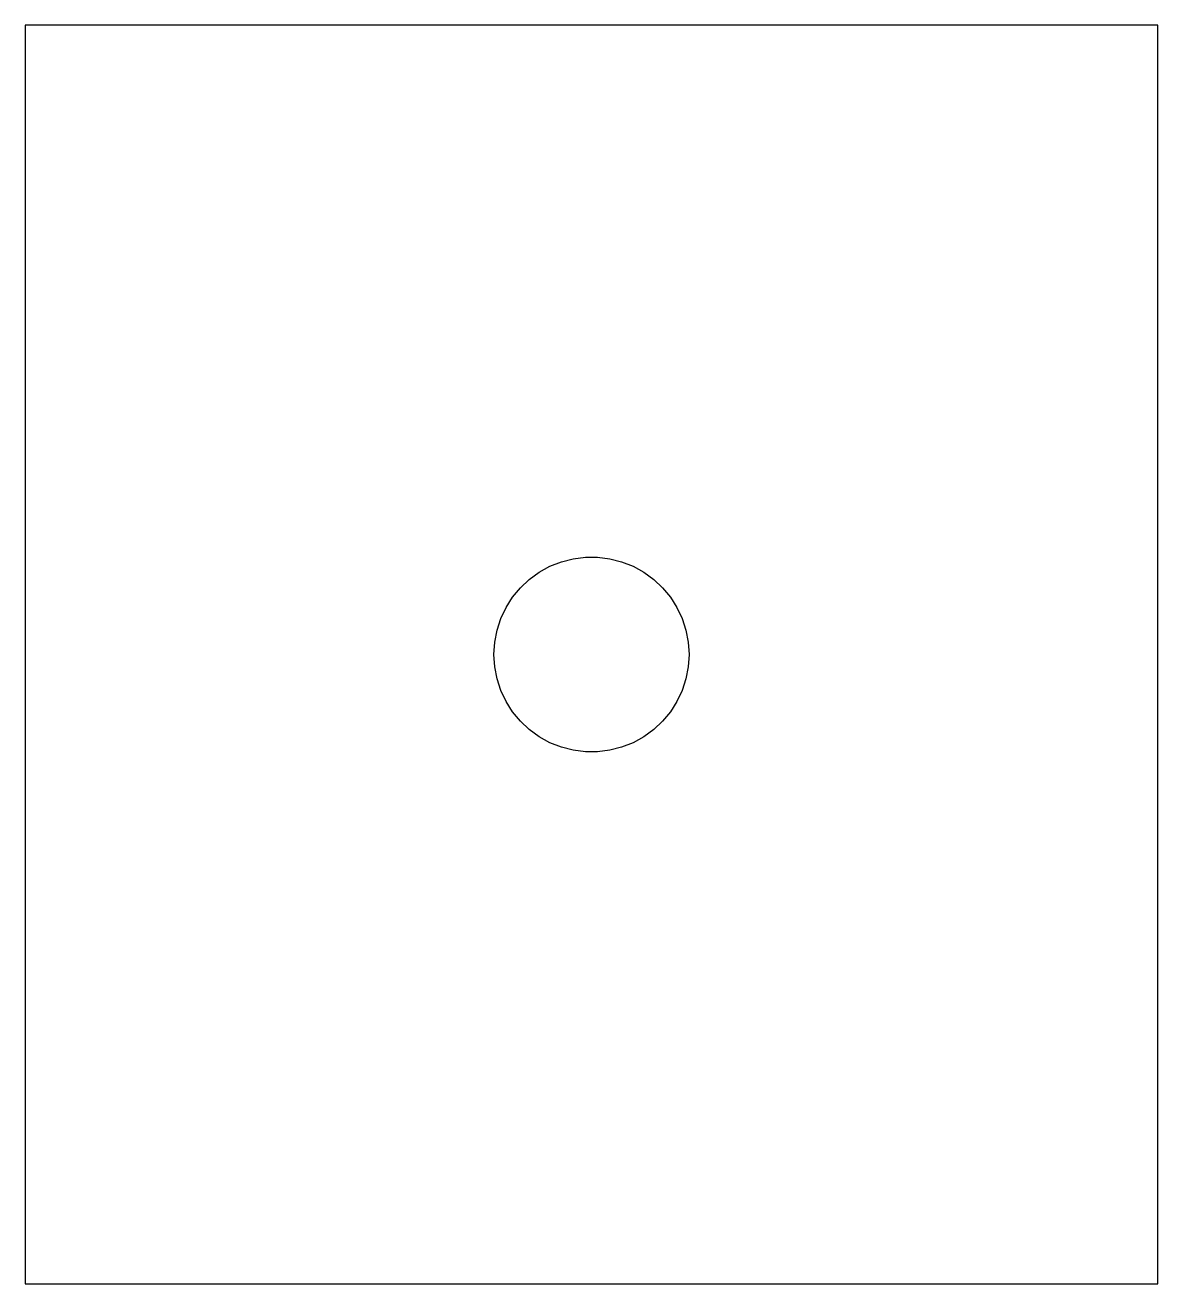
# Model space of a CAD drawing. Header units: metres. Extents: x -45 to 45, y -50 to 50.
import ezdxf

# ---------------------------------------------------------------- set-up
doc = ezdxf.new("R2010")
doc.units = ezdxf.units.M

msp = doc.modelspace()

# ---------------------------------------------------------------- linework, layer by layer
for p, q in [((45, 50), (-45, 50)), ((-45, 50), (-45, -50)), ((45, -50), (45, 50)), ((-4.15265, 6.54353), (-3.29979, 7.01241)), ((-3.29979, 7.01241), (-2.39487, 7.37068)), ((-2.39487, 7.37068), (-1.45219, 7.61272)), ((-1.45219, 7.61272), (-0.486618, 7.7347)), ((-0.486618, 7.7347), (0.486618, 7.7347)), ((0.486618, 7.7347), (1.45219, 7.61272)), ((1.45219, 7.61272), (2.39487, 7.37068)), ((2.39487, 7.37068), (3.29979, 7.01241)), ((3.29979, 7.01241), (4.15265, 6.54353)), ((-4.94003, 5.97147), (-4.15265, 6.54353)), ((4.15265, 6.54353), (4.94003, 5.97147)), ((-6.26987, 4.55533), (-5.64951, 5.30524)), ((-5.64951, 5.30524), (-4.94003, 5.97147)), ((4.94003, 5.97147), (5.64951, 5.30524)), ((5.64951, 5.30524), (6.26987, 4.55533)), ((-6.79137, 3.73358), (-6.26987, 4.55533)), ((6.26987, 4.55533), (6.79137, 3.73358)), ((-7.20576, 2.85295), (-6.79137, 3.73358)), ((6.79137, 3.73358), (7.20576, 2.85295)), ((-7.50652, 1.92734), (-7.20576, 2.85295)), ((7.20576, 2.85295), (7.50652, 1.92734)), ((-7.68889, 0.971329), (-7.50652, 1.92734)), ((7.50652, 1.92734), (7.68889, 0.971329)), ((-7.75, 0), (-7.68889, 0.971329)), ((-7.68889, -0.971329), (-7.75, 0)), ((7.68889, 0.971329), (7.75, 0)), ((7.75, 0), (7.68889, -0.971329)), ((-7.50652, -1.92734), (-7.68889, -0.971329)), ((7.68889, -0.971329), (7.50652, -1.92734)), ((-7.20576, -2.85295), (-7.50652, -1.92734)), ((7.50652, -1.92734), (7.20576, -2.85295)), ((-6.79137, -3.73358), (-7.20576, -2.85295)), ((7.20576, -2.85295), (6.79137, -3.73358)), ((-6.26987, -4.55533), (-6.79137, -3.73358)), ((6.79137, -3.73358), (6.26987, -4.55533)), ((-5.64951, -5.30524), (-6.26987, -4.55533)), ((6.26987, -4.55533), (5.64951, -5.30524)), ((-4.94003, -5.97147), (-5.64951, -5.30524)), ((-4.15265, -6.54353), (-4.94003, -5.97147)), ((4.94003, -5.97147), (4.15265, -6.54353)), ((5.64951, -5.30524), (4.94003, -5.97147)), ((-3.29979, -7.01241), (-4.15265, -6.54353)), ((4.15265, -6.54353), (3.29979, -7.01241)), ((-2.39487, -7.37068), (-3.29979, -7.01241)), ((-1.45219, -7.61272), (-2.39487, -7.37068)), ((-0.486618, -7.7347), (-1.45219, -7.61272)), ((0.486618, -7.7347), (-0.486618, -7.7347)), ((1.45219, -7.61272), (0.486618, -7.7347)), ((2.39487, -7.37068), (1.45219, -7.61272)), ((3.29979, -7.01241), (2.39487, -7.37068)), ((-45, -50), (45, -50))]:
    msp.add_line(p, q)

doc.saveas('drawing.dxf')
